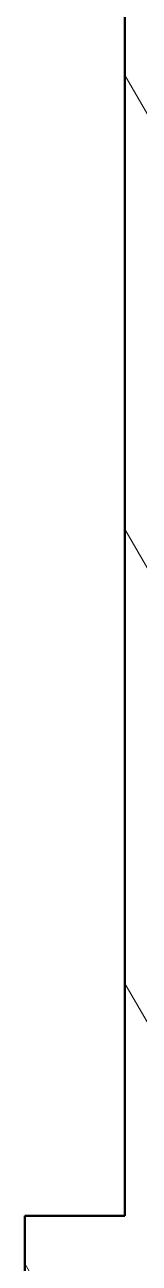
# Model space of a CAD drawing. Header units: millimetres. Extents: x 0 to 2376, y 0 to 1680.
# Drawn here: x 1873.5 to 1879.9, y 1123.9 to 1193.2 of the extents above; entities that cross this region are included whole.
import ezdxf

# ---------------------------------------------------------------- set-up
doc = ezdxf.new("R2010")
doc.units = ezdxf.units.MM
doc.header["$LTSCALE"] = 4
doc.layers.add('Hatch (ISO)', color=7, linetype='Continuous', lineweight=18)
doc.layers.add('Visible (ISO)', color=7, linetype='Continuous', lineweight=50)

msp = doc.modelspace()

# ---------------------------------------------------------------- hatches: boundary and pattern name
at = {"layer": 'Hatch (ISO)'}
h = msp.add_hatch(dxfattribs=at)
h.set_pattern_fill('ANSI31', color=256, scale=101.6, angle=75.00017538262, style=0)
h.set_pattern_definition([(120.00017538262, (0, 0), (-10.99850319063437, -6.350033666493876), [])])
edge = h.paths.add_edge_path()
edge.add_line((1873.465174763143, 1126.566349610348), (1873.465174763144, 1110.566349610348))
edge.add_line((1873.465174763144, 1110.566349610348), (1880.682725490433, 1110.566349610349))
edge.add_line((1880.682725490433, 1110.566349610349), (1880.682725490433, 1116.966349610349))
edge.add_line((1880.682725490433, 1116.966349610349), (1881.484680602474, 1116.966349610349))
edge.add_line((1881.484680602474, 1116.966349610349), (1881.484680602475, 1111.926349610349))
edge.add_spline(control_points=[(1881.484680602475, 1111.92634961035), (1881.484680602475, 1111.827710903879), (1881.507815594176, 1111.711627364497), (1881.583463105828, 1111.529281620322), (1881.649408784609, 1111.430789098397), (1881.789350516979, 1111.291085028076), (1881.888160970158, 1111.225209618226), (1882.071250083988, 1111.149504703012), (1882.187967056569, 1111.126349610349), (1882.28712675522, 1111.126349610349)], knot_values=[0, 0, 0, 0, 0.01849475746335468, 0.01849475746335468, 0.03701523376940336, 0.03701523376940336, 0.0555709164929621, 0.0555709164929621, 0.07416335999003985, 0.07416335999003985, 0.07416335999003985, 0.07416335999003985], degree=3, periodic=0)
edge.add_line((1882.28712675522, 1111.126349610349), (1885.956703680786, 1111.126349610349))
edge.add_line((1885.956703680785, 1111.126349610349), (1885.956703680785, 1113.766349610349))
edge.add_line((1885.956703680785, 1113.766349610349), (1891.37364584546, 1113.766349610349))
edge.add_line((1891.37364584546, 1113.766349610349), (1891.37364584546, 1111.126349610349))
edge.add_line((1891.37364584546, 1111.126349610349), (1895.043222771069, 1111.126349610349))
edge.add_spline(control_points=[(1895.043222771068, 1111.126349610349), (1895.142382469719, 1111.126349610349), (1895.259099442299, 1111.149504703013), (1895.44218855613, 1111.225209618226), (1895.540999009309, 1111.291085028077), (1895.680940741679, 1111.430789098398), (1895.74688642046, 1111.529281620323), (1895.822533932111, 1111.711627364497), (1895.845668923812, 1111.82771090388), (1895.845668923812, 1111.926349610351)], knot_values=[-0.07416335999003992, -0.07416335999003992, -0.07416335999003992, -0.07416335999003992, -0.05557091649296217, -0.05557091649296217, -0.03701523376940341, -0.03701523376940341, -0.01849475746335472, -0.01849475746335472, 0, 0, 0, 0], degree=3, periodic=0)
edge.add_line((1895.845668923812, 1111.926349610351), (1895.845668923812, 1116.966349610349))
edge.add_line((1895.845668923812, 1116.966349610349), (1896.647624035854, 1116.966349610349))
edge.add_line((1896.647624035854, 1116.966349610349), (1896.647624035855, 1110.566349610349))
edge.add_line((1896.647624035855, 1110.566349610349), (1897.945174763144, 1110.566349610349))
edge.add_line((1897.945174763144, 1110.566349610349), (1899.866675221082, 1110.566349610349))
edge.add_line((1899.866675221082, 1110.566349610349), (1900.179144219742, 1110.566349610349))
edge.add_line((1900.179144219742, 1110.566349610349), (1900.179144219742, 1112.006349610353))
edge.add_line((1900.179144219742, 1112.006349610353), (1900.179144219742, 1112.486349610349))
edge.add_spline(control_points=[(1900.179144219742, 1112.486349610349), (1900.628299566156, 1112.673450941733), (1901.015218122132, 1112.806349610353)], knot_values=[0, 0, 0, 0.04204789676941537, 0.04204789676941537, 0.04204789676941537], weights=[1, 1.050277891741984, 1.089175107701955], degree=2, periodic=0)
edge.add_spline(control_points=[(1901.015218122132, 1112.806349610353), (1903.299495897394, 1113.590952649936), (1905.951205306545, 1112.486349610349)], knot_values=[0.04204789676941537, 0.04204789676941537, 0.04204789676941537, 0.3715209258649008, 0.3715209258649008, 0.3715209258649008], weights=[1.089175107701955, 1.393960472734404, 1], degree=2, periodic=0)
edge.add_line((1905.951205306545, 1112.486349610349), (1905.951205306545, 1110.566349610349))
edge.add_line((1905.951205306545, 1110.56634961035), (1909.703192828521, 1110.56634961035))
edge.add_line((1909.703192828521, 1110.56634961035), (1911.063674305205, 1110.56634961035))
edge.add_line((1911.063674305205, 1110.56634961035), (1917.959898465935, 1110.56634961035))
edge.add_line((1917.959898465935, 1110.56634961035), (1917.959898465935, 1116.96634961035))
edge.add_line((1917.959898465934, 1116.96634961035), (1918.819185574358, 1116.96634961035))
edge.add_line((1918.819185574358, 1116.96634961035), (1918.819185574359, 1111.92634961035))
edge.add_spline(control_points=[(1918.819185574359, 1111.926349610351), (1918.819185574359, 1111.830351510938), (1918.842907865943, 1111.717622777189), (1918.920874818656, 1111.537740084913), (1918.990362218908, 1111.439825803023), (1919.13956615694, 1111.29790029657), (1919.247285055629, 1111.230545732747), (1919.450425355907, 1111.150690191321), (1919.583094696774, 1111.12634961035), (1919.695497796672, 1111.12634961035)], knot_values=[0, 0, 0, 0, 0.01799964363979008, 0.01799964363979008, 0.03675986571777564, 0.03675986571777564, 0.05661038031440432, 0.05661038031440432, 0.07768596154529689, 0.07768596154529689, 0.07768596154529689, 0.07768596154529689], degree=3, periodic=0)
edge.add_line((1919.695497796672, 1111.12634961035), (1924.664909309403, 1111.12634961035))
edge.add_line((1924.664909309403, 1111.12634961035), (1924.664909309403, 1113.76634961035))
edge.add_line((1924.664909309403, 1113.76634961035), (1926.265440216885, 1113.76634961035))
edge.add_line((1926.265440216885, 1113.76634961035), (1926.265440216885, 1111.12634961035))
edge.add_line((1926.265440216885, 1111.12634961035), (1931.234851729616, 1111.12634961035))
edge.add_spline(control_points=[(1931.234851729615, 1111.12634961035), (1931.347254829514, 1111.12634961035), (1931.47992417038, 1111.150690191322), (1931.683064470658, 1111.230545732747), (1931.790783369347, 1111.29790029657), (1931.93998730738, 1111.439825803024), (1932.009474707632, 1111.537740084913), (1932.087441660344, 1111.71762277719), (1932.111163951929, 1111.830351510939), (1932.111163951929, 1111.926349610351)], knot_values=[-0.07768596154529683, -0.07768596154529683, -0.07768596154529683, -0.07768596154529683, -0.0566103803144043, -0.0566103803144043, -0.03675986571777562, -0.03675986571777562, -0.01799964363979006, -0.01799964363979006, 0, 0, 0, 0], degree=3, periodic=0)
edge.add_line((1932.111163951929, 1111.926349610351), (1932.111163951928, 1116.96634961035))
edge.add_line((1932.111163951929, 1116.96634961035), (1932.970451060353, 1116.96634961035))
edge.add_line((1932.970451060352, 1116.96634961035), (1932.970451060353, 1110.56634961035))
edge.add_line((1932.970451060353, 1110.566349610351), (1939.866675221082, 1110.566349610351))
edge.add_line((1939.866675221082, 1110.566349610351), (1941.227156697766, 1110.566349610351))
edge.add_line((1941.227156697766, 1110.566349610351), (1944.979144219742, 1110.566349610351))
edge.add_line((1944.979144219742, 1110.566349610351), (1944.979144219742, 1112.486349610351))
edge.add_spline(control_points=[(1944.979144219742, 1112.486349610351), (1947.630853628907, 1113.590952649943), (1949.915131404196, 1112.80634961034)], knot_values=[0, 0, 0, 0.3294730290977837, 0.3294730290977837, 0.3294730290977837], weights=[1, 1.393960472737095, 1.089175107697649], degree=2, periodic=0)
edge.add_spline(control_points=[(1949.915131404196, 1112.80634961034), (1950.302049960154, 1112.673450941725), (1950.751205306545, 1112.486349610351)], knot_values=[0.3294730290977837, 0.3294730290977837, 0.3294730290977837, 0.3715209258648789, 0.3715209258648789, 0.3715209258648789], weights=[1.089175107697649, 1.050277891739202, 1], degree=2, periodic=0)
edge.add_line((1950.751205306545, 1112.486349610351), (1950.751205306545, 1112.006349610353))
edge.add_line((1950.751205306545, 1112.006349610353), (1950.751205306545, 1110.566349610351))
edge.add_line((1950.751205306545, 1110.566349610351), (1951.063674305205, 1110.566349610351))
edge.add_line((1951.063674305205, 1110.566349610351), (1952.985174763144, 1110.566349610351))
edge.add_line((1952.985174763144, 1110.566349610351), (1954.282725490433, 1110.566349610351))
edge.add_line((1954.282725490433, 1110.566349610351), (1954.282725490433, 1116.966349610351))
edge.add_line((1954.282725490433, 1116.966349610351), (1955.084680602475, 1116.966349610351))
edge.add_line((1955.084680602474, 1116.966349610351), (1955.084680602475, 1111.926349610351))
edge.add_spline(control_points=[(1955.084680602475, 1111.926349610353), (1955.084680602475, 1111.827710903882), (1955.107815594177, 1111.711627364499), (1955.183463105828, 1111.529281620325), (1955.249408784609, 1111.4307890984), (1955.389350516979, 1111.291085028079), (1955.488160970158, 1111.225209618228), (1955.671250083988, 1111.149504703015), (1955.787967056569, 1111.126349610351), (1955.88712675522, 1111.126349610351)], knot_values=[0, 0, 0, 0, 0.01849475746335468, 0.01849475746335468, 0.0370152337694036, 0.0370152337694036, 0.05557091649296235, 0.05557091649296235, 0.0741633599900401, 0.0741633599900401, 0.0741633599900401, 0.0741633599900401], degree=3, periodic=0)
edge.add_line((1955.88712675522, 1111.126349610351), (1959.556703680827, 1111.126349610352))
edge.add_line((1959.556703680827, 1111.126349610352), (1959.556703680827, 1113.766349610351))
edge.add_line((1959.556703680827, 1113.766349610351), (1964.973645845502, 1113.766349610352))
edge.add_line((1964.973645845502, 1113.766349610352), (1964.973645845502, 1111.126349610352))
edge.add_line((1964.973645845502, 1111.126349610352), (1968.643222771069, 1111.126349610352))
edge.add_spline(control_points=[(1968.643222771067, 1111.126349610352), (1968.742382469718, 1111.126349610352), (1968.859099442299, 1111.149504703015), (1969.04218855613, 1111.225209618229), (1969.140999009309, 1111.291085028079), (1969.280940741678, 1111.430789098401), (1969.34688642046, 1111.529281620325), (1969.422533932111, 1111.7116273645), (1969.445668923813, 1111.827710903882), (1969.445668923813, 1111.926349610353)], knot_values=[-0.07416335999004009, -0.07416335999004009, -0.07416335999004009, -0.07416335999004009, -0.05557091649296234, -0.05557091649296234, -0.03701523376940358, -0.03701523376940358, -0.01849475746335466, -0.01849475746335466, 0, 0, 0, 0], degree=3, periodic=0)
edge.add_line((1969.445668923813, 1111.926349610353), (1969.445668923812, 1116.966349610352))
edge.add_line((1969.445668923812, 1116.966349610352), (1970.247624035854, 1116.966349610352))
edge.add_line((1970.247624035854, 1116.966349610352), (1970.247624035854, 1110.566349610352))
edge.add_line((1970.247624035854, 1110.566349610352), (1977.465174763144, 1110.566349610352))
edge.add_line((1977.465174763144, 1110.566349610352), (1977.465174763143, 1126.566349610352))
edge.add_line((1977.465174763143, 1126.566349610352), (1971.850554066614, 1126.566349610352))
edge.add_line((1971.850554066614, 1126.566349610352), (1971.850554066611, 1193.766349610341))
edge.add_line((1971.850554066611, 1193.766349610341), (1971.850554066608, 1280.166349610352))
edge.add_spline(control_points=[(1971.850554066608, 1280.166349610352), (1970.97622859285, 1281.039343495836), (1970.247624035848, 1281.766349610352)], knot_values=[0, 0, 0, 0.1415509062490328, 0.1415509062490328, 0.1415509062490328], weights=[1, 1.004173361028411, 1], degree=2, periodic=0)
edge.add_line((1970.247624035848, 1281.766349610352), (1954.282725490427, 1281.766349610351))
edge.add_spline(control_points=[(1954.282725490427, 1281.766349610351), (1953.554120932304, 1281.039343494716), (1952.679795459667, 1280.166349610351)], knot_values=[0, 0, 0, 0.141550906249033, 0.141550906249033, 0.141550906249033], weights=[1, 1.004173360826065, 1], degree=2, periodic=0)
edge.add_line((1952.679795459667, 1280.166349610351), (1952.67979545967, 1193.76634961034))
edge.add_line((1952.67979545967, 1193.76634961034), (1952.679795459673, 1126.566349610351))
edge.add_line((1952.679795459673, 1126.566349610351), (1931.065174763143, 1126.56634961035))
edge.add_line((1931.065174763143, 1126.56634961035), (1931.065174763143, 1132.966349610351))
edge.add_line((1931.065174763143, 1132.96634961035), (1931.234851729615, 1132.96634961035))
edge.add_line((1931.234851729615, 1132.96634961035), (1931.234851729613, 1198.886349610339))
edge.add_line((1931.234851729613, 1198.886349610339), (1931.234851729613, 1212.80634961035))
edge.add_line((1931.234851729613, 1212.80634961035), (1937.96194123681, 1212.806349610351))
edge.add_line((1937.96194123681, 1212.806349610351), (1937.96194123681, 1225.606349610351))
edge.add_line((1937.96194123681, 1225.606349610351), (1912.968408289469, 1225.60634961035))
edge.add_line((1912.968408289469, 1225.60634961035), (1912.96840828947, 1212.80634961035))
edge.add_line((1912.96840828947, 1212.80634961035), (1919.695497796667, 1212.80634961035))
edge.add_line((1919.695497796667, 1212.80634961035), (1919.695497796668, 1198.886349610339))
edge.add_line((1919.695497796668, 1198.886349610339), (1919.69549779667, 1132.96634961035))
edge.add_line((1919.69549779667, 1132.96634961035), (1919.865174763143, 1132.96634961035))
edge.add_line((1919.865174763143, 1132.96634961035), (1919.865174763143, 1126.56634961035))
edge.add_line((1919.865174763143, 1126.56634961035), (1898.250554066613, 1126.566349610349))
edge.add_line((1898.250554066614, 1126.566349610349), (1898.250554066611, 1193.766349610338))
edge.add_line((1898.250554066611, 1193.766349610338), (1898.250554066608, 1280.166349610349))
edge.add_spline(control_points=[(1898.250554066608, 1280.166349610349), (1897.376228595355, 1281.039343493333), (1896.647624035848, 1281.766349610349)], knot_values=[0, 0, 0, 0.1415509062490327, 0.1415509062490327, 0.1415509062490327], weights=[1, 1.004173360378462, 1], degree=2, periodic=0)
edge.add_line((1896.647624035848, 1281.766349610349), (1880.682725490427, 1281.766349610348))
edge.add_spline(control_points=[(1880.682725490426, 1281.766349610349), (1879.954120932313, 1281.039343494723), (1879.079795459667, 1280.166349610349)], knot_values=[0, 0, 0, 0.1415509062490328, 0.1415509062490328, 0.1415509062490328], weights=[1, 1.004173360735673, 1], degree=2, periodic=0)
edge.add_line((1879.079795459667, 1280.166349610349), (1879.07979545967, 1193.766349610338))
edge.add_line((1879.07979545967, 1193.766349610337), (1879.079795459673, 1126.566349610348))
edge.add_line((1879.079795459673, 1126.566349610348), (1873.465174763143, 1126.566349610348))

# ---------------------------------------------------------------- linework, layer by layer
at = {"layer": 'Visible (ISO)'}
for p, q in [((1879.079795459676, 1280.166349610324), (1879.079795459682, 1126.566349610351)), ((1873.465174763153, 1126.566349610351), (1873.465174763154, 1110.566349610353)), ((1879.079795459682, 1126.566349610351), (1873.465174763153, 1126.566349610351))]:
    msp.add_line(p, q, dxfattribs=at)

doc.saveas('drawing.dxf')
